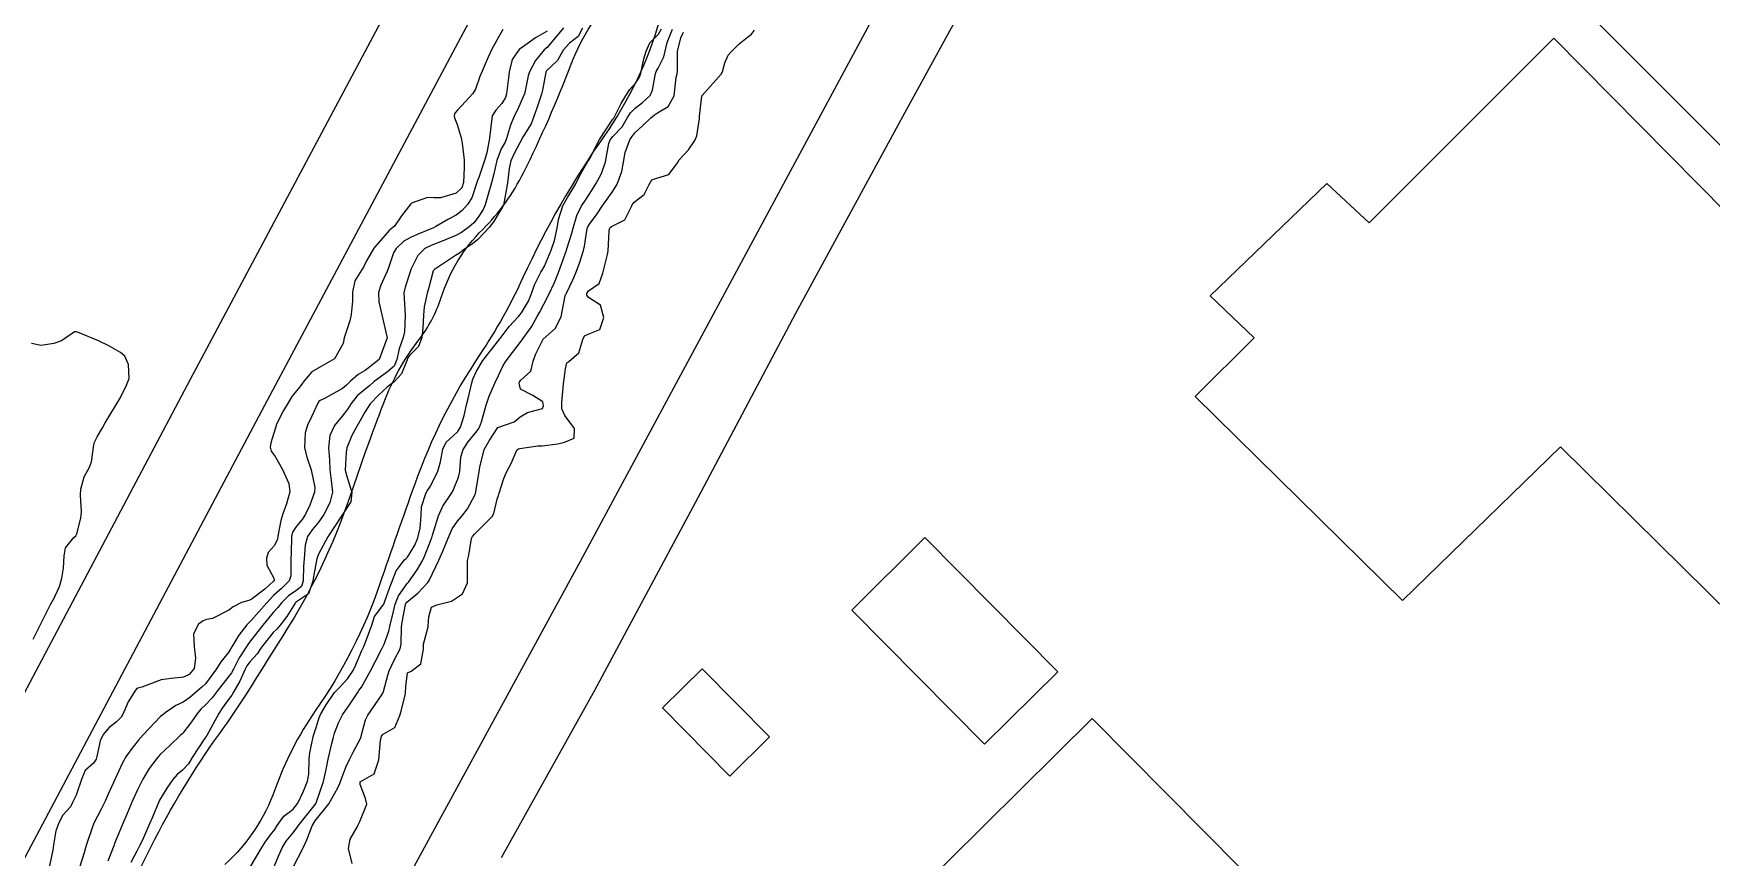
# Model space of a CAD drawing. Header units: metres. Extents: x 307586 to 320046, y 7427249 to 7434250.
# Drawn here: x 315283.4 to 315434.2, y 7432399.9 to 7432473.9 of the extents above; entities that cross this region are included whole.
import ezdxf

# ---------------------------------------------------------------- set-up
doc = ezdxf.new("R2010")
doc.units = ezdxf.units.M
doc.header["$MEASUREMENT"] = 0
for name, color, linetype in [('Curvas de Nivel 1m', 11, 'Continuous'), ('Edificações', 30, 'Continuous'), ('Hidrografia', 140, 'Continuous'), ('Vias Primárias', 230, 'Continuous')]:
    doc.layers.add(name, color=color, linetype=linetype)

msp = doc.modelspace()

# ---------------------------------------------------------------- linework, layer by layer
at = {"layer": 'Curvas de Nivel 1m', "flags": 128}
for points, elevation in [([(315325.57, 7432474.28), (315324.58, 7432472.51), (315324.27, 7432471.79), (315323.73, 7432470.53), (315323.52, 7432470.05), (315323.11, 7432468.93), (315322.87, 7432468.54), (315322.23, 7432467.8), (315321.48, 7432467.01), (315321.27, 7432466.76), (315321.22, 7432466.55), (315321.25, 7432466.33), (315321.46, 7432465.75), (315321.83, 7432464.55), (315321.93, 7432464.07), (315322.1, 7432462.54), (315322.09, 7432461.88), (315322.04, 7432460.54), (315321.9, 7432460.05), (315321.39, 7432459.57), (315319.97, 7432459.16), (315319.39, 7432459.16), (315318.8, 7432459.17), (315317.38, 7432458.66), (315317.35, 7432458.64), (315317.32, 7432458.6), (315316.46, 7432457.52), (315315.84, 7432456.62), (315315.57, 7432456.4), (315315.35, 7432456.23), (315313.99, 7432454.64), (315313.32, 7432453.49), (315313.05, 7432452.92), (315312.87, 7432452.65), (315312.27, 7432451.69), (315312.06, 7432450.66), (315312.06, 7432449.87), (315311.95, 7432448.66), (315311.83, 7432448.09), (315311.35, 7432446.67), (315311.33, 7432446.57), (315311.23, 7432446.05), (315310.44, 7432444.68), (315309.2, 7432443.97), (315308.4, 7432443.51), (315307.73, 7432442.71), (315307.51, 7432442.39), (315307.18, 7432441.98), (315306.6, 7432441.3), (315306.27, 7432440.73), (315305.87, 7432440.02), (315305.21, 7432438.74), (315305.19, 7432438.69), (315305.14, 7432438.47), (315304.72, 7432437.14), (315304.66, 7432436.75), (315304.75, 7432436.39), (315305.1, 7432435.91), (315305.77, 7432434.73), (315306.34, 7432433.46), (315306.43, 7432432.73), (315306.13, 7432431.65), (315305.8, 7432430.73), (315305.61, 7432430.16), (315305.36, 7432428.74), (315305.31, 7432428.45), (315305.01, 7432427.88), (315304.49, 7432427.26), (315304.33, 7432426.75), (315304.37, 7432426.13), (315304.98, 7432424.97), (315305.03, 7432424.74), (315305.01, 7432424.71), (315304.97, 7432424.68), (315304.17, 7432423.97), (315302.95, 7432423.04), (315302.76, 7432422.95), (315302.08, 7432422.78), (315301.33, 7432422.39), (315300.94, 7432422.09), (315299.47, 7432421.35), (315298.93, 7432421.25), (315298.63, 7432421.12), (315298.23, 7432420.83), (315297.78, 7432419.96), (315297.83, 7432418.83), (315297.95, 7432417.77), (315297.83, 7432416.83), (315297.39, 7432416.31), (315296.87, 7432416.05), (315295.76, 7432415.95), (315294.86, 7432415.82), (315293.12, 7432415.16), (315292.85, 7432415.09), (315292.69, 7432415.05), (315292.55, 7432414.89), (315291.89, 7432413.85), (315291.51, 7432412.9), (315291.26, 7432412.47), (315290.81, 7432412.01), (315290.19, 7432411.54), (315289.66, 7432410.92), (315289.38, 7432410.34), (315289.07, 7432408.93), (315289.01, 7432408.7), (315288.77, 7432408.34), (315288.04, 7432407.67), (315287.73, 7432406.95), (315287.23, 7432405.44), (315286.98, 7432404.96), (315286.9, 7432404.79), (315286.72, 7432404.41), (315286.04, 7432403.64), (315285.68, 7432402.97), (315285.4, 7432402.26), (315285.18, 7432400.98), (315285.13, 7432400.52), (315284.81, 7432398.98)], 729), ([(315329.57, 7432474.15), (315328.51, 7432473.53), (315327.56, 7432472.84), (315327.35, 7432472.69), (315327.06, 7432472.48), (315326.43, 7432471.6), (315326.15, 7432470.49), (315326.08, 7432469.93), (315325.92, 7432468.5), (315325.82, 7432468.17), (315325.49, 7432467.64), (315324.95, 7432467.04), (315324.61, 7432466.51), (315324.49, 7432465.54), (315324.37, 7432464.52), (315324.13, 7432463.21), (315323.93, 7432462.52), (315323.81, 7432462.14), (315323.41, 7432460.99), (315323.28, 7432460.65), (315323.25, 7432460.53), (315322.78, 7432459.15), (315322.39, 7432458.54), (315321.91, 7432458.01), (315321.37, 7432457.58), (315320.7, 7432457.23), (315319.57, 7432456.58), (315319.35, 7432456.47), (315318.02, 7432455.92), (315317.34, 7432455.62), (315316.69, 7432455.26), (315315.98, 7432454.61), (315315.74, 7432454.2), (315315.32, 7432452.94), (315315.2, 7432452.62), (315314.62, 7432451.3), (315314.41, 7432450.63), (315314.44, 7432449.8), (315314.69, 7432448.63), (315315.16, 7432446.69), (315315.17, 7432446.62), (315315.17, 7432446.56), (315314.46, 7432444.63), (315313.2, 7432443.63), (315312.59, 7432443.27), (315311.9, 7432442.66), (315311.54, 7432442.31), (315311.18, 7432442.02), (315309.62, 7432441.14), (315309.17, 7432440.93), (315309.04, 7432440.83), (315308.96, 7432440.7), (315308.39, 7432439.47), (315308.03, 7432438.71), (315307.82, 7432438.02), (315307.76, 7432436.71), (315307.97, 7432435.84), (315308.35, 7432434.71), (315308.67, 7432433.11), (315308.64, 7432432.7), (315308.23, 7432431.53), (315307.84, 7432430.71), (315307.53, 7432430.23), (315307.03, 7432429.63), (315306.66, 7432429.09), (315306.57, 7432428.72), (315306.54, 7432427.19), (315306.51, 7432426.72), (315306.53, 7432425.17), (315306.37, 7432424.73), (315305.68, 7432424.02), (315304.96, 7432423.39), (315304.35, 7432422.75), (315302.93, 7432421.14), (315302.75, 7432420.95), (315302.58, 7432420.77), (315301.84, 7432419.85), (315301.22, 7432418.79), (315301.11, 7432418.57), (315300.89, 7432418.26), (315300.23, 7432417.45), (315299.85, 7432416.81), (315298.86, 7432415.45), (315298.53, 7432415.15), (315298.13, 7432414.83), (315297.44, 7432414.24), (315296.84, 7432413.82), (315296.18, 7432413.5), (315295.22, 7432412.86), (315295.01, 7432412.67), (315294.82, 7432412.51), (315293.26, 7432410.88), (315292.8, 7432410.37), (315292.14, 7432409.54), (315291.7, 7432408.9), (315291.37, 7432408.31), (315290.75, 7432406.97), (315290.74, 7432406.93), (315290.73, 7432406.91), (315290.11, 7432405.54), (315289.82, 7432404.92), (315289.46, 7432404.18), (315288.81, 7432402.93), (315288.78, 7432402.85), (315288.7, 7432402.62), (315288.13, 7432400.94), (315287.91, 7432400.18), (315287.51, 7432398.95)], 728), ([(315331.04, 7432474.44), (315329.56, 7432472.67), (315329.44, 7432472.57), (315329.31, 7432472.46), (315328.51, 7432471.5), (315327.98, 7432470.48), (315327.87, 7432470.12), (315327.52, 7432468.48), (315327.5, 7432468.44), (315326.89, 7432467.07), (315326.61, 7432466.49), (315326.28, 7432465.68), (315325.92, 7432464.5), (315325.78, 7432464.17), (315325.44, 7432463.55), (315325.05, 7432462.51), (315324.74, 7432461.18), (315324.57, 7432460.51), (315324.24, 7432459.36), (315324, 7432458.52), (315323.8, 7432458.1), (315323.37, 7432457.42), (315322.97, 7432456.92), (315322.56, 7432456.54), (315321.86, 7432456.03), (315321.35, 7432455.76), (315319.98, 7432455.21), (315319.34, 7432454.96), (315319.07, 7432454.85), (315318.58, 7432454.59), (315317.95, 7432453.98), (315317.31, 7432452.71), (315317.28, 7432452.63), (315317.27, 7432452.6), (315316.79, 7432451.11), (315316.69, 7432450.61), (315316.77, 7432449.1), (315316.79, 7432448.6), (315316.74, 7432447.1), (315316.63, 7432446.61), (315316.25, 7432445.58), (315316.04, 7432444.61), (315315.81, 7432444.01), (315315.2, 7432443.5), (315314, 7432442.64), (315313.58, 7432442.25), (315313.18, 7432441.92), (315312.49, 7432441.34), (315311.95, 7432440.66), (315311.64, 7432440.18), (315311.15, 7432439.53), (315310.46, 7432438.68), (315310.03, 7432437.79), (315309.92, 7432436.69), (315310, 7432435.59), (315310.04, 7432434.69), (315310.14, 7432433.74), (315310.26, 7432432.68), (315310.02, 7432431.73), (315309.49, 7432430.69), (315309.04, 7432430.04), (315308.43, 7432429.3), (315308.03, 7432428.71), (315307.81, 7432427.92), (315307.71, 7432426.71), (315307.67, 7432426.03), (315307.62, 7432424.71), (315307.47, 7432424.22), (315306.96, 7432423.82), (315306.31, 7432423.37), (315305.68, 7432422.73), (315305.35, 7432422.33), (315304.94, 7432421.86), (315304.02, 7432420.75), (315302.91, 7432419.33), (315302.67, 7432419.01), (315302.5, 7432418.77), (315301.87, 7432417.8), (315301.37, 7432416.79), (315301.2, 7432416.46), (315300.87, 7432416.02), (315299.9, 7432414.8), (315299.45, 7432414.21), (315298.83, 7432413.55), (315298.45, 7432413.2), (315298.12, 7432412.83), (315297.59, 7432412.05), (315296.8, 7432411.04), (315296.71, 7432410.94), (315296.6, 7432410.84), (315295.68, 7432409.96), (315294.79, 7432409.11), (315294.56, 7432408.86), (315293.79, 7432407.85), (315293.22, 7432406.88), (315292.74, 7432405.92), (315292.42, 7432405.21), (315292.27, 7432404.89), (315291.81, 7432403.81), (315291.42, 7432402.9), (315291.21, 7432402.39), (315290.68, 7432401.11), (315290.63, 7432400.96), (315290.6, 7432400.91), (315290.08, 7432399.51)], 727), ([(315332.74, 7432474.42), (315332.34, 7432473.65), (315331.56, 7432473.07), (315331.01, 7432472.44), (315330.48, 7432471.5), (315329.52, 7432470.57), (315329.47, 7432470.52), (315329.44, 7432470.46), (315329.15, 7432468.82), (315329.07, 7432468.46), (315328.66, 7432467.3), (315328.38, 7432466.47), (315328.13, 7432465.81), (315327.46, 7432464.75), (315327.36, 7432464.58), (315327.32, 7432464.48), (315326.66, 7432463.27), (315326.3, 7432462.49), (315326.14, 7432461.78), (315325.99, 7432460.49), (315325.92, 7432459.98), (315325.63, 7432458.5), (315325.56, 7432458.31), (315325.38, 7432458.04), (315324.79, 7432457.08), (315324.38, 7432456.51), (315323.34, 7432455.41), (315322.85, 7432455.03), (315322.14, 7432454.54), (315321.68, 7432454.19), (315321.33, 7432453.98), (315319.43, 7432452.7), (315319.31, 7432452.6), (315318.9, 7432450.97), (315318.79, 7432450.58), (315318.52, 7432449.34), (315318.46, 7432448.59), (315318.4, 7432447.43), (315318.31, 7432446.59), (315318.01, 7432445.8), (315317.22, 7432445.01), (315317.04, 7432444.77), (315316.99, 7432444.6), (315316.48, 7432443.33), (315315.82, 7432442.61), (315315.46, 7432442.35), (315315.19, 7432442.13), (315314.39, 7432441.42), (315313.66, 7432440.64), (315313.16, 7432439.89), (315312.72, 7432439.08), (315312.48, 7432438.66), (315312.01, 7432437.78), (315311.57, 7432436.67), (315311.49, 7432436.28), (315311.42, 7432434.67), (315311.52, 7432434.23), (315312.02, 7432432.66), (315311.91, 7432431.82), (315311.16, 7432430.67), (315311.11, 7432430.6), (315311.04, 7432430.51), (315309.85, 7432428.69), (315309, 7432427.12), (315308.89, 7432426.8), (315308.86, 7432426.7), (315308.56, 7432425.12), (315308.51, 7432424.7), (315308.12, 7432423.55), (315306.95, 7432422.76), (315306.93, 7432422.74), (315306.9, 7432422.72), (315306.16, 7432421.5), (315305.57, 7432420.73), (315305.26, 7432420.39), (315304.92, 7432420.08), (315303.9, 7432418.76), (315303.51, 7432418.15), (315302.88, 7432417.47), (315302.57, 7432417.08), (315302.42, 7432416.77), (315301.94, 7432415.71), (315301.41, 7432414.78), (315301.21, 7432414.43), (315300.84, 7432413.92), (315300.35, 7432413.28), (315300.04, 7432412.8), (315299.14, 7432411.15), (315298.97, 7432410.82), (315298.8, 7432410.57), (315297.65, 7432408.83), (315297.32, 7432408.28), (315296.77, 7432407.71), (315296.3, 7432407.3), (315295.92, 7432406.85), (315295.43, 7432406.17), (315294.73, 7432405), (315294.67, 7432404.86), (315294.09, 7432403.49), (315293.83, 7432402.87), (315293.15, 7432401.35), (315292.93, 7432400.89), (315292.68, 7432400.42), (315292.15, 7432399.41)], 726), ([(315302.88, 7432398.98), (315303.91, 7432400.75), (315304.2, 7432401.24), (315304.7, 7432401.89), (315305.07, 7432402.37), (315305.29, 7432402.73), (315305.89, 7432403.56), (315306.73, 7432404.2), (315307.16, 7432404.72), (315307.65, 7432405.8), (315308.01, 7432406.71), (315308.14, 7432407.33), (315308.18, 7432408.71), (315308.24, 7432409.26), (315308.53, 7432410.7), (315308.59, 7432410.92), (315308.82, 7432411.62), (315309.08, 7432412.45), (315309.18, 7432412.69), (315309.71, 7432413.56), (315310.46, 7432414.68), (315310.86, 7432415.1), (315311.62, 7432415.91), (315312.12, 7432416.66), (315312.36, 7432417.17), (315312.9, 7432418.45), (315312.96, 7432418.59), (315312.99, 7432418.65), (315313.07, 7432418.82), (315313.77, 7432420.64), (315314.05, 7432421.52), (315314.87, 7432422.62), (315314.95, 7432422.8), (315315.43, 7432424.15), (315315.6, 7432424.61), (315315.99, 7432425.61), (315316.75, 7432426.6), (315316.88, 7432426.72), (315317, 7432426.86), (315317.67, 7432427.93), (315317.94, 7432428.59), (315318.15, 7432429.47), (315318.24, 7432430.59), (315318.28, 7432431.36), (315318.67, 7432432.58), (315318.82, 7432432.84), (315319.08, 7432433.23), (315319.75, 7432434.57), (315319.97, 7432435.43), (315320.19, 7432436.56), (315320.49, 7432437.19), (315321.13, 7432437.77), (315321.54, 7432438.14), (315321.78, 7432438.54), (315322.1, 7432439.59), (315322.31, 7432440.54), (315322.48, 7432441.23), (315322.79, 7432442.53), (315322.89, 7432442.84), (315323.2, 7432443.57), (315323.78, 7432444.52), (315325.23, 7432446.37), (315325.29, 7432446.44), (315325.33, 7432446.5), (315326.15, 7432447.59), (315326.98, 7432448.48), (315327.12, 7432448.63), (315327.27, 7432448.82), (315327.89, 7432449.86), (315328.14, 7432450.47), (315328.44, 7432451.32), (315329.01, 7432452.46), (315329.12, 7432452.66), (315329.32, 7432453.01), (315329.93, 7432454.45), (315330.21, 7432455.32), (315330.47, 7432456.44), (315330.59, 7432457.21), (315330.97, 7432458.44), (315331.39, 7432459.19), (315331.88, 7432459.95), (315332.14, 7432460.42), (315332.56, 7432461.28), (315333.23, 7432462.41), (315333.31, 7432462.53), (315333.44, 7432462.76), (315334.27, 7432464.4), (315335.47, 7432466.21), (315335.55, 7432466.3), (315335.59, 7432466.38), (315336.22, 7432467.64), (315336.67, 7432468.37), (315336.99, 7432468.89), (315337.51, 7432469.47), (315337.88, 7432470), (315337.98, 7432470.36), (315338.26, 7432471.64), (315338.47, 7432472.35), (315338.8, 7432473.1), (315339.57, 7432473.88), (315339.84, 7432474.34)], 726), ([(315304.9, 7432398.74), (315305.42, 7432399.98), (315305.75, 7432400.73), (315306.1, 7432401.32), (315306.7, 7432402.04), (315306.99, 7432402.44), (315307.18, 7432402.71), (315308.73, 7432404.65), (315308.77, 7432404.7), (315308.8, 7432404.77), (315309.47, 7432406.69), (315309.69, 7432407.76), (315309.87, 7432408.68), (315310.22, 7432410.1), (315310.36, 7432410.68), (315310.46, 7432411.03), (315310.82, 7432411.95), (315311.05, 7432412.45), (315311.18, 7432412.67), (315311.86, 7432413.65), (315312.51, 7432414.65), (315312.65, 7432414.86), (315312.86, 7432415.15), (315313.69, 7432416.64), (315314.09, 7432417.43), (315314.7, 7432418.62), (315314.91, 7432419.04), (315315.33, 7432420.2), (315315.43, 7432420.61), (315315.71, 7432421.84), (315315.9, 7432422.61), (315316.19, 7432423.38), (315316.97, 7432424.47), (315317.04, 7432424.54), (315317.1, 7432424.6), (315317.87, 7432425.7), (315318.38, 7432426.59), (315318.57, 7432427.01), (315319.02, 7432428.15), (315319.14, 7432428.46), (315319.19, 7432428.58), (315319.27, 7432428.82), (315319.81, 7432430.57), (315320.2, 7432431.42), (315320.94, 7432432.55), (315321.08, 7432432.79), (315321.6, 7432434.03), (315321.71, 7432434.54), (315321.8, 7432435.85), (315322, 7432436.54), (315322.45, 7432437.21), (315323.14, 7432438.05), (315323.35, 7432438.32), (315323.47, 7432438.53), (315323.66, 7432439.03), (315324.08, 7432440.52), (315324.36, 7432441.33), (315324.87, 7432442.5), (315325.2, 7432443.19), (315325.62, 7432444.08), (315325.87, 7432444.49), (315326.44, 7432445.26), (315327.23, 7432446.28), (315327.32, 7432446.39), (315327.38, 7432446.48), (315328.16, 7432447.56), (315328.68, 7432448.47), (315328.88, 7432448.85), (315329.27, 7432449.58), (315329.72, 7432450.45), (315330.21, 7432451.53), (315330.57, 7432452.44), (315331.27, 7432454.37), (315331.29, 7432454.43), (315331.33, 7432454.56), (315331.79, 7432455.98), (315331.9, 7432456.42), (315332.23, 7432457.56), (315332.65, 7432458.42), (315332.94, 7432458.86), (315333.39, 7432459.54), (315333.95, 7432460.4), (315334.46, 7432461.35), (315334.81, 7432462.39), (315335.12, 7432464.05), (315335.24, 7432464.38), (315335.46, 7432464.66), (315336.3, 7432465.54), (315336.8, 7432466.37), (315337.05, 7432466.8), (315337.49, 7432467.22), (315338.14, 7432467.71), (315338.81, 7432468.35), (315339.04, 7432468.82), (315339.3, 7432470.34), (315339.35, 7432470.52), (315339.53, 7432470.82), (315340.06, 7432471.82), (315340.16, 7432472.33), (315340.34, 7432473.11), (315340.82, 7432474.32)], 727), ([(315306.66, 7432398.86), (315307.62, 7432400.71), (315307.96, 7432401.43), (315308.43, 7432402.69), (315308.72, 7432403.16), (315309.93, 7432404.68), (315310.75, 7432406.11), (315310.93, 7432406.49), (315311, 7432406.67), (315311.46, 7432407.98), (315311.8, 7432408.66), (315312.14, 7432409.31), (315312.8, 7432410.61), (315312.82, 7432410.65), (315313.24, 7432412.23), (315313.43, 7432412.64), (315314.7, 7432414.47), (315314.79, 7432414.62), (315314.85, 7432414.78), (315315.23, 7432416.25), (315315.35, 7432416.62), (315315.84, 7432417.66), (315316.35, 7432418.61), (315316.45, 7432419.06), (315316.48, 7432420.6), (315316.53, 7432421.01), (315316.83, 7432422.6), (315316.86, 7432422.69), (315316.95, 7432422.81), (315317.94, 7432423.62), (315318.85, 7432424.58), (315318.9, 7432424.65), (315318.98, 7432424.8), (315319.83, 7432426.57), (315320.19, 7432427.38), (315320.66, 7432428.56), (315321.03, 7432429.39), (315321.49, 7432430.1), (315321.88, 7432430.54), (315322.4, 7432431.19), (315323.07, 7432432.43), (315323.1, 7432432.5), (315323.11, 7432432.53), (315323.12, 7432432.57), (315323.45, 7432434.52), (315323.51, 7432434.94), (315323.9, 7432436.52), (315324.34, 7432437.3), (315325.14, 7432438.5), (315326.61, 7432439.02), (315327.15, 7432439.45), (315327.79, 7432439.84), (315329.16, 7432440.2), (315329.24, 7432440.46), (315329.17, 7432440.82), (315328.27, 7432441.38), (315327.18, 7432441.94), (315327.05, 7432442.48), (315327.08, 7432442.6), (315327.2, 7432442.75), (315328.1, 7432443.57), (315328.32, 7432444.47), (315328.56, 7432445.12), (315329.22, 7432446.46), (315330.29, 7432447.41), (315330.81, 7432448.44), (315331.19, 7432450.34), (315331.22, 7432450.43), (315331.24, 7432450.47), (315331.29, 7432450.57), (315331.89, 7432451.84), (315332.14, 7432452.42), (315332.46, 7432453.28), (315332.83, 7432454.42), (315332.93, 7432454.82), (315333.17, 7432456.41), (315333.21, 7432456.56), (315333.36, 7432456.8), (315334.05, 7432457.72), (315334.52, 7432458.39), (315335.4, 7432459.67), (315335.69, 7432460.09), (315335.85, 7432460.38), (315336.27, 7432461.52), (315336.43, 7432462.37), (315336.57, 7432463.24), (315337, 7432464.36), (315337.18, 7432464.64), (315337.46, 7432464.99), (315338.17, 7432465.65), (315338.88, 7432466.35), (315339.2, 7432466.62), (315339.48, 7432466.79), (315340.44, 7432467.37), (315340.97, 7432468.32), (315341.17, 7432469.97), (315341.25, 7432470.31), (315341.27, 7432470.57), (315341.27, 7432472.31), (315341.57, 7432473.55), (315341.83, 7432474.05)], 728), ([(315312.03, 7432399.3), (315311.71, 7432400.66), (315311.85, 7432401.51), (315312.53, 7432402.65), (315312.59, 7432402.78), (315312.72, 7432403.09), (315313.34, 7432404.64), (315313.24, 7432405.14), (315312.75, 7432406.41), (315312.74, 7432406.65), (315314.01, 7432407.38), (315314.42, 7432408.63), (315314.58, 7432410.41), (315314.63, 7432410.62), (315314.68, 7432410.75), (315314.81, 7432410.94), (315315.88, 7432411.55), (315316.33, 7432412.6), (315316.45, 7432412.99), (315316.83, 7432414.6), (315316.84, 7432414.62), (315316.86, 7432415.22), (315317.02, 7432416.45), (315317.34, 7432416.6), (315318.21, 7432417.25), (315318.45, 7432418.58), (315318.46, 7432419.03), (315318.86, 7432420.58), (315318.87, 7432420.64), (315318.94, 7432421.47), (315319.16, 7432422.36), (315319.64, 7432422.57), (315320.96, 7432422.9), (315321.95, 7432423.56), (315322.4, 7432424.54), (315322.41, 7432425.1), (315322.41, 7432426.54), (315322.51, 7432427.03), (315322.76, 7432428.53), (315322.84, 7432428.72), (315323.03, 7432428.91), (315324.62, 7432430.51), (315324.77, 7432430.78), (315325.07, 7432432.07), (315325.18, 7432432.39), (315325.23, 7432432.5), (315325.67, 7432433.91), (315325.92, 7432434.49), (315326.32, 7432435.27), (315326.83, 7432436.48), (315327, 7432436.6), (315327.12, 7432436.63), (315328.73, 7432436.85), (315329.12, 7432436.87), (315330.53, 7432437.03), (315331.12, 7432437.19), (315331.99, 7432437.56), (315332.01, 7432438.42), (315331.15, 7432439.59), (315330.89, 7432440.17), (315330.87, 7432440.43), (315330.89, 7432440.71), (315331.03, 7432442.43), (315331.21, 7432443.78), (315331.32, 7432444.32), (315331.5, 7432444.43), (315332.41, 7432445.23), (315332.77, 7432446.41), (315332.91, 7432446.74), (315333.24, 7432446.91), (315334.31, 7432447.33), (315334.67, 7432448.39), (315334.37, 7432449.49), (315333.28, 7432450.19), (315333.13, 7432450.41), (315333.14, 7432450.56), (315333.29, 7432450.78), (315334.23, 7432451.46), (315334.58, 7432452.39), (315335, 7432454.05), (315335.06, 7432454.38), (315335.14, 7432456.17), (315335.18, 7432456.38), (315335.24, 7432456.49), (315335.36, 7432456.59), (315336.55, 7432457.18), (315337.16, 7432458.36), (315337.22, 7432458.52), (315337.39, 7432458.76), (315338.28, 7432459.46), (315338.72, 7432460.35), (315338.98, 7432460.77), (315339.41, 7432460.91), (315340.49, 7432461.25), (315341.29, 7432462.31), (315341.44, 7432462.56), (315342.28, 7432463.47), (315342.85, 7432464.3), (315343.02, 7432464.73), (315343.25, 7432466.29), (315343.26, 7432466.5), (315343.48, 7432468.29), (315343.48, 7432468.31), (315343.5, 7432468.35), (315345.21, 7432470.26), (315345.32, 7432470.47), (315345.54, 7432471.3), (315345.83, 7432471.97), (315346.07, 7432472.25), (315346.82, 7432472.99), (315347.57, 7432473.59), (315347.94, 7432473.86), (315348.2, 7432474.23)], 729), ([(315283.37, 7432419.47), (315284.12, 7432420.99), (315284.94, 7432422.66), (315285.06, 7432422.86), (315285.15, 7432422.98), (315285.73, 7432424.21), (315285.93, 7432424.97), (315286.09, 7432425.86), (315286.16, 7432426.97), (315286.27, 7432427.7), (315287.02, 7432428.61), (315287.2, 7432428.77), (315287.28, 7432428.96), (315287.64, 7432430.35), (315287.7, 7432430.95), (315287.6, 7432432.41), (315287.63, 7432432.95), (315287.95, 7432434.08), (315288.41, 7432434.95), (315288.61, 7432435.43), (315288.82, 7432436.94), (315288.88, 7432437.18), (315289.12, 7432437.67), (315289.58, 7432438.49), (315289.83, 7432438.93), (315290.84, 7432440.6), (315291.03, 7432440.91), (315291.17, 7432441.15), (315291.76, 7432442.32), (315291.99, 7432442.9), (315291.94, 7432444.16), (315291.6, 7432444.91), (315291.22, 7432445.24), (315290.16, 7432445.86), (315289.23, 7432446.3), (315287.65, 7432446.96), (315287.24, 7432447.12), (315287.08, 7432447.12), (315286.88, 7432446.96), (315285.9, 7432446.3), (315285.22, 7432446.05), (315284.09, 7432445.87), (315283.22, 7432446.06)], 729)]:
    msp.add_lwpolyline(points, dxfattribs=dict(at, elevation=elevation))
at = {"layer": 'Edificações'}
msp.add_lwpolyline([(315450.3, 7432448.61), (315421.75, 7432477.18), (315428.62, 7432484.47), (315426.3, 7432487.26), (315429.55, 7432490.51), (315462.63, 7432459.54)], dxfattribs=at)
for points in [[(315420.07, 7432473.5), (315403.47, 7432456.92), (315399.66, 7432460.45), (315389.16, 7432450.33), (315393.11, 7432446.56), (315387.82, 7432441.29), (315406.47, 7432422.96), (315420.65, 7432436.78), (315449.24, 7432408.56), (315466.74, 7432426.27)], [(315363.52, 7432428.61), (315356.94, 7432422.09), (315368.89, 7432410.03), (315375.47, 7432416.55)], [(315343.49, 7432416.82), (315339.93, 7432413.29), (315345.99, 7432407.17), (315349.55, 7432410.7)], [(315378.55, 7432412.35), (315362.4, 7432396.34), (315399.12, 7432359.29), (315415.27, 7432375.3)]]:
    msp.add_lwpolyline(points, close=True, dxfattribs=at)
at = {"layer": 'Hidrografia'}
for points in [[(315288.15, 7432389.05, -0.006599), (315294.31, 7432401.49, -0.039946), (315300.54, 7432411.58, 0.019548), (315302.47, 7432414.44, -0.003385), (315305.83, 7432419.79, 0.060407), (315311.88, 7432432.39, -0.008841), (315314.87, 7432440.72, -0.074413), (315318.04, 7432446.39, 0.08797), (315320.03, 7432450.18, -0.12008), (315323.77, 7432456.32, 0.081132), (315327.44, 7432461.41, 0.023927), (315331.73, 7432471.17, -0.100878), (315335.99, 7432477.84, 0.107405)], [(315339.7, 7432475.22, -0.083971), (315334.72, 7432464.77, 0.045359), (315327.42, 7432452.04, -0.039697), (315323.52, 7432445.07, 0.061765), (315317.66, 7432433.42, 0.002877), (315314.52, 7432424.44, -0.069439), (315308.72, 7432413.02, 0.0669), (315305.08, 7432405.93, -0.124504), (315300.6, 7432399.23, -0.051067)]]:
    msp.add_lwpolyline(points, format="xyb", dxfattribs=at)
at = {"layer": 'Vias Primárias'}
for points in [[(315542.99, 7432709.31), (315517.46, 7432687.78), (315494.69, 7432668.45), (315465.89, 7432644.44, 0.014462), (315453.6, 7432633.58, 0.041875), (315436.46, 7432614.59, 0.030513), (315423.37, 7432595.53, 0.010513), (315415.15, 7432581.01), (315398.31, 7432549.04), (315388.04, 7432529.89), (315371.3, 7432498.49), (315348.69, 7432456.46), (315332.53, 7432426.45), (315312.71, 7432390.04), (315295.91, 7432358.69), (315279.95, 7432329.79), (315264.77, 7432301.88), (315250.71, 7432275.95), (315237.06, 7432255.77, -0.030476), (315225.86, 7432241.21, 0.005635), (315218.97, 7432233.11, -0.027731), (315211.6, 7432225.18, 0.004843), (315196.63, 7432210.5, -0.026484)], [(315542.99, 7432709.31), (315517.46, 7432687.78), (315494.69, 7432668.45), (315465.89, 7432644.44, 0.014462), (315453.6, 7432633.58, 0.041875), (315436.46, 7432614.59, 0.030513), (315423.37, 7432595.53, 0.010513), (315415.15, 7432581.01), (315398.31, 7432549.04), (315388.04, 7432529.89), (315371.3, 7432498.49), (315348.69, 7432456.46), (315332.53, 7432426.45), (315312.71, 7432390.04), (315295.91, 7432358.69), (315279.95, 7432329.79), (315264.77, 7432301.88), (315250.71, 7432275.95), (315237.06, 7432255.77, -0.030476), (315225.86, 7432241.21, 0.005635), (315218.97, 7432233.11, -0.027731), (315211.6, 7432225.18, 0.004843), (315196.63, 7432210.5, -0.026484)], [(315325.47, 7432399.84), (315333.85, 7432414.89), (315343.15, 7432432.21), (315351.93, 7432448.78), (315361.73, 7432466.8), (315373.5, 7432488.28), (315381.99, 7432504.23), (315391.03, 7432520.63), (315397.8, 7432533.45), (315413.12, 7432562.11), (315422.02, 7432579.53, -0.024495), (315425.17, 7432584.72, -0.040445), (315429.63, 7432592.48, -0.035878), (315441.87, 7432610.48, -0.041875)], [(315325.47, 7432399.84), (315333.85, 7432414.89), (315343.15, 7432432.21), (315351.93, 7432448.78), (315361.73, 7432466.8), (315373.5, 7432488.28), (315381.99, 7432504.23), (315391.03, 7432520.63), (315397.8, 7432533.45), (315413.12, 7432562.11), (315422.02, 7432579.53, -0.024495), (315425.17, 7432584.72, -0.040445), (315429.63, 7432592.48, -0.035878), (315441.87, 7432610.48, -0.041875)]]:
    msp.add_lwpolyline(points, format="xyb", dxfattribs=at)
for points in [[(315385.19, 7432593.25), (315356.46, 7432539.2), (315332.14, 7432493.02), (315303.93, 7432440.03), (315280.79, 7432396.39), (315262.19, 7432361.18), (315241.5, 7432322.07), (315231.6, 7432302.36), (315226.07, 7432293.31), (315220.71, 7432284.84), (315212.73, 7432273.34), (315202.02, 7432259.45), (315192.31, 7432247.82)], [(315385.19, 7432593.25), (315356.46, 7432539.2), (315332.14, 7432493.02), (315303.93, 7432440.03), (315280.79, 7432396.39), (315262.19, 7432361.18), (315241.5, 7432322.07), (315231.6, 7432302.36), (315226.07, 7432293.31), (315220.71, 7432284.84), (315212.73, 7432273.34), (315202.02, 7432259.45), (315192.31, 7432247.82)], [(315367.85, 7432575.54), (315350.27, 7432542.48), (315325.96, 7432496.3), (315297.75, 7432443.32), (315274.6, 7432399.66), (315256, 7432364.45), (315235.28, 7432325.28), (315225.48, 7432305.76), (315220.13, 7432297), (315214.87, 7432288.71), (315207.08, 7432277.47), (315196.56, 7432263.83)], [(315367.85, 7432575.54), (315350.27, 7432542.48), (315325.96, 7432496.3), (315297.75, 7432443.32), (315274.6, 7432399.66), (315256, 7432364.45), (315235.28, 7432325.28), (315225.48, 7432305.76), (315220.13, 7432297), (315214.87, 7432288.71), (315207.08, 7432277.47), (315196.56, 7432263.83)]]:
    msp.add_lwpolyline(points, dxfattribs=at)

doc.saveas('drawing.dxf')
